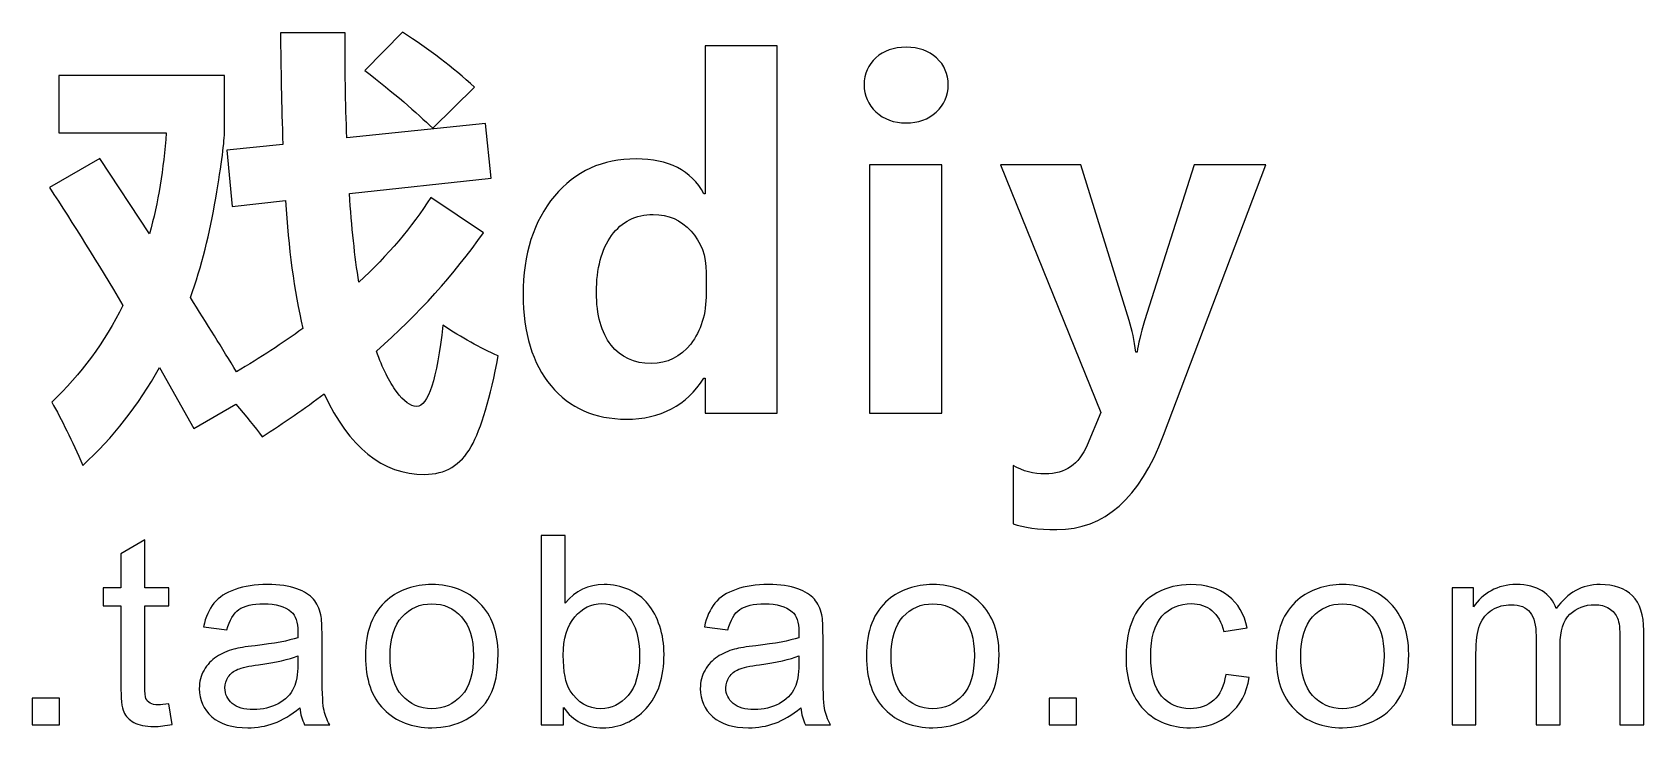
# Model space of a CAD drawing. Header units: centimetres. Extents: x -37.1 to 36.5, y -29.2 to 24.8.
# Drawn here: x 24.18 to 29.69, y -29 to -26.62 of the extents above; entities that cross this region are included whole.
import ezdxf

# ---------------------------------------------------------------- set-up
doc = ezdxf.new("R2010")
doc.units = ezdxf.units.CM
doc.header["$MEASUREMENT"] = 0
doc.layers.add('layer 1', color=7, linetype='Continuous')

msp = doc.modelspace()

# ---------------------------------------------------------------- linework, layer by layer
at = {"layer": 'layer 1', "color": 250}
for points, knots in [([(24.40773, -27.05598), (24.40773, -27.05598), (24.57817, -27.314), (24.57817, -27.314), (24.57817, -27.314), (24.60754, -27.20754), (24.62642, -27.09217), (24.63507, -26.9684), (24.63507, -26.9684), (24.63507, -26.9684), (24.26797, -26.9684), (24.26797, -26.9684), (24.26797, -26.9684), (24.26797, -26.9684), (24.26797, -26.77174), (24.26797, -26.77174), (24.26797, -26.77174), (24.26797, -26.77174), (24.83487, -26.77174), (24.83487, -26.77174), (24.83487, -26.77174), (24.83487, -26.77174), (24.83487, -26.96211), (24.83487, -26.96211), (24.83487, -26.96211), (24.83487, -26.99593), (24.82491, -27.07276), (24.80498, -27.19233), (24.80498, -27.19233), (24.78479, -27.3119), (24.75595, -27.42518), (24.71819, -27.53216), (24.71819, -27.53216), (24.77483, -27.62184), (24.82753, -27.70653), (24.87552, -27.78651), (24.87552, -27.78651), (24.95759, -27.73826), (25.03337, -27.68896), (25.10286, -27.63809), (25.10286, -27.63809), (25.07323, -27.50804), (25.05356, -27.36225), (25.04386, -27.20046), (25.04386, -27.20046), (25.04386, -27.20046), (24.8611, -27.22039), (24.8611, -27.22039), (24.8611, -27.22039), (24.8611, -27.22039), (24.84248, -27.02819), (24.84248, -27.02819), (24.84248, -27.02819), (24.84248, -27.02819), (25.03468, -27.00826), (25.03468, -27.00826), (25.03468, -27.00826), (25.02996, -26.874), (25.02734, -26.74657), (25.02681, -26.62569), (25.02681, -26.62569), (25.02681, -26.62569), (25.24812, -26.62569), (25.24812, -26.62569), (25.24812, -26.62569), (25.24707, -26.74447), (25.24891, -26.86456), (25.25363, -26.98597), (25.25363, -26.98597), (25.25363, -26.98597), (25.72902, -26.93615), (25.72902, -26.93615), (25.72902, -26.93615), (25.72902, -26.93615), (25.74738, -27.12363), (25.74738, -27.12363), (25.74738, -27.12363), (25.74738, -27.12363), (25.26281, -27.1766), (25.26281, -27.1766), (25.26281, -27.1766), (25.26989, -27.29066), (25.28064, -27.39188), (25.29506, -27.47998), (25.29506, -27.47998), (25.39444, -27.38716), (25.47651, -27.2904), (25.54154, -27.18971), (25.54154, -27.18971), (25.54154, -27.18971), (25.72142, -27.31085), (25.72142, -27.31085), (25.72142, -27.31085), (25.62151, -27.45323), (25.49932, -27.58827), (25.35484, -27.71571), (25.35484, -27.71571), (25.37582, -27.77418), (25.3989, -27.82033), (25.42407, -27.85416), (25.42407, -27.85416), (25.44924, -27.88798), (25.47205, -27.90477), (25.49251, -27.90477), (25.49251, -27.90477), (25.53184, -27.90477), (25.56199, -27.81247), (25.58297, -27.62734), (25.58297, -27.62734), (25.64669, -27.66956), (25.70962, -27.70417), (25.77203, -27.73197), (25.77203, -27.73197), (25.74554, -27.87592), (25.71434, -27.9795), (25.6792, -28.04269), (25.6792, -28.04269), (25.6438, -28.10588), (25.59084, -28.13761), (25.52004, -28.13761), (25.52004, -28.13761), (25.37556, -28.13761), (25.26097, -28.04557), (25.17601, -27.86176), (25.17601, -27.86176), (25.10941, -27.91158), (25.03861, -27.96035), (24.96388, -28.0086), (24.96388, -28.0086), (24.93924, -27.97583), (24.90908, -27.93859), (24.87316, -27.89716), (24.87316, -27.89716), (24.87316, -27.89716), (24.73025, -27.98081), (24.73025, -27.98081), (24.73025, -27.98081), (24.73025, -27.98081), (24.61199, -27.77182), (24.61199, -27.77182), (24.61199, -27.77182), (24.54041, -27.90083), (24.45283, -28.01253), (24.34926, -28.10693), (24.34926, -28.10693), (24.31255, -28.02171), (24.27715, -27.9496), (24.24332, -27.89008), (24.24332, -27.89008), (24.34322, -27.79542), (24.42425, -27.68503), (24.48692, -27.55917), (24.48692, -27.55917), (24.40039, -27.41416), (24.31648, -27.27965), (24.23572, -27.15588), (24.23572, -27.15588), (24.23572, -27.15588), (24.40773, -27.05598), (24.40773, -27.05598)], [0, 0, 0, 0, 0.025, 0.025, 0.025, 0.025, 0.05, 0.05, 0.05, 0.05, 0.075, 0.075, 0.075, 0.075, 0.1, 0.1, 0.1, 0.1, 0.125, 0.125, 0.125, 0.125, 0.15, 0.15, 0.15, 0.15, 0.175, 0.175, 0.175, 0.175, 0.2, 0.2, 0.2, 0.2, 0.225, 0.225, 0.225, 0.225, 0.25, 0.25, 0.25, 0.25, 0.275, 0.275, 0.275, 0.275, 0.3, 0.3, 0.3, 0.3, 0.325, 0.325, 0.325, 0.325, 0.35, 0.35, 0.35, 0.35, 0.375, 0.375, 0.375, 0.375, 0.4, 0.4, 0.4, 0.4, 0.425, 0.425, 0.425, 0.425, 0.45, 0.45, 0.45, 0.45, 0.475, 0.475, 0.475, 0.475, 0.5, 0.5, 0.5, 0.5, 0.525, 0.525, 0.525, 0.525, 0.55, 0.55, 0.55, 0.55, 0.575, 0.575, 0.575, 0.575, 0.6, 0.6, 0.6, 0.6, 0.625, 0.625, 0.625, 0.625, 0.65, 0.65, 0.65, 0.65, 0.675, 0.675, 0.675, 0.675, 0.7, 0.7, 0.7, 0.7, 0.725, 0.725, 0.725, 0.725, 0.75, 0.75, 0.75, 0.75, 0.775, 0.775, 0.775, 0.775, 0.8, 0.8, 0.8, 0.8, 0.825, 0.825, 0.825, 0.825, 0.85, 0.85, 0.85, 0.85, 0.875, 0.875, 0.875, 0.875, 0.9, 0.9, 0.9, 0.9, 0.925, 0.925, 0.925, 0.925, 0.95, 0.95, 0.95, 0.95, 0.975, 0.975, 0.975, 0.975, 1, 1, 1, 1]), ([(25.44478, -26.62412), (25.53498, -26.68259), (25.61679, -26.745), (25.69074, -26.8116), (25.69074, -26.8116), (25.69074, -26.8116), (25.54783, -26.95293), (25.54783, -26.95293), (25.54783, -26.95293), (25.49251, -26.89865), (25.41515, -26.83257), (25.31577, -26.7547), (25.31577, -26.7547), (25.31577, -26.7547), (25.44478, -26.62412), (25.44478, -26.62412)], [0, 0, 0, 0, 0.25, 0.25, 0.25, 0.25, 0.5, 0.5, 0.5, 0.5, 0.75, 0.75, 0.75, 0.75, 1, 1, 1, 1]), ([(26.72779, -27.92784), (26.72779, -27.92784), (26.48026, -27.92784), (26.48026, -27.92784), (26.48026, -27.92784), (26.48026, -27.92784), (26.48026, -27.80801), (26.48026, -27.80801), (26.48026, -27.80801), (26.48026, -27.80801), (26.47659, -27.80801), (26.47659, -27.80801), (26.47659, -27.80801), (26.41655, -27.90162), (26.32792, -27.94855), (26.21071, -27.94855), (26.21071, -27.94855), (26.10268, -27.94855), (26.01667, -27.91053), (25.95295, -27.83423), (25.95295, -27.83423), (25.88923, -27.75793), (25.85724, -27.65383), (25.85724, -27.5222), (25.85724, -27.5222), (25.85724, -27.38296), (25.89317, -27.27073), (25.96449, -27.18525), (25.96449, -27.18525), (26.03581, -27.10003), (26.12916, -27.05755), (26.24453, -27.05755), (26.24453, -27.05755), (26.35519, -27.05755), (26.43254, -27.09741), (26.47659, -27.17739), (26.47659, -27.17739), (26.47659, -27.17739), (26.48026, -27.17739), (26.48026, -27.17739), (26.48026, -27.17739), (26.48026, -27.17739), (26.48026, -26.67026), (26.48026, -26.67026), (26.48026, -26.67026), (26.48026, -26.67026), (26.72779, -26.67026), (26.72779, -26.67026), (26.72779, -26.67026), (26.72779, -26.67026), (26.72779, -27.92784), (26.72779, -27.92784)], [0, 0, 0, 0, 0.0769231, 0.0769231, 0.0769231, 0.0769231, 0.1538462, 0.1538462, 0.1538462, 0.1538462, 0.2307692, 0.2307692, 0.2307692, 0.2307692, 0.3076923, 0.3076923, 0.3076923, 0.3076923, 0.3846154, 0.3846154, 0.3846154, 0.3846154, 0.4615385, 0.4615385, 0.4615385, 0.4615385, 0.5384615, 0.5384615, 0.5384615, 0.5384615, 0.6153846, 0.6153846, 0.6153846, 0.6153846, 0.6923077, 0.6923077, 0.6923077, 0.6923077, 0.7692308, 0.7692308, 0.7692308, 0.7692308, 0.8461538, 0.8461538, 0.8461538, 0.8461538, 0.9230769, 0.9230769, 0.9230769, 0.9230769, 1, 1, 1, 1]), ([(27.02499, -26.80399), (27.02499, -26.76597), (27.03836, -26.73529), (27.06537, -26.71143), (27.06537, -26.71143), (27.09211, -26.68757), (27.12646, -26.67577), (27.16868, -26.67577), (27.16868, -26.67577), (27.21168, -26.67577), (27.24629, -26.68783), (27.27304, -26.71222), (27.27304, -26.71222), (27.29979, -26.7366), (27.3129, -26.76702), (27.3129, -26.80399), (27.3129, -26.80399), (27.3129, -26.84123), (27.29952, -26.87243), (27.27225, -26.89734), (27.27225, -26.89734), (27.24525, -26.92225), (27.21063, -26.93458), (27.16868, -26.93458), (27.16868, -26.93458), (27.12699, -26.93458), (27.09264, -26.92199), (27.06563, -26.89682), (27.06563, -26.89682), (27.03836, -26.87191), (27.02499, -26.8407), (27.02499, -26.80399)], [0, 0, 0, 0, 0.125, 0.125, 0.125, 0.125, 0.25, 0.25, 0.25, 0.25, 0.375, 0.375, 0.375, 0.375, 0.5, 0.5, 0.5, 0.5, 0.625, 0.625, 0.625, 0.625, 0.75, 0.75, 0.75, 0.75, 0.875, 0.875, 0.875, 0.875, 1, 1, 1, 1]), ([(27.04334, -27.92784), (27.04334, -27.92784), (27.04334, -27.07827), (27.04334, -27.07827), (27.04334, -27.07827), (27.04334, -27.07827), (27.29061, -27.07827), (27.29061, -27.07827), (27.29061, -27.07827), (27.29061, -27.07827), (27.29061, -27.92784), (27.29061, -27.92784), (27.29061, -27.92784), (27.29061, -27.92784), (27.04334, -27.92784), (27.04334, -27.92784)], [0, 0, 0, 0, 0.25, 0.25, 0.25, 0.25, 0.5, 0.5, 0.5, 0.5, 0.75, 0.75, 0.75, 0.75, 1, 1, 1, 1]), ([(28.40067, -27.07827), (28.40067, -27.07827), (28.05035, -28.00388), (28.05035, -28.00388), (28.05035, -28.00388), (27.9688, -28.2189), (27.84714, -28.32667), (27.68483, -28.32667), (27.68483, -28.32667), (27.62058, -28.32667), (27.57103, -28.31985), (27.53563, -28.30648), (27.53563, -28.30648), (27.53563, -28.30648), (27.53563, -28.10772), (27.53563, -28.10772), (27.53563, -28.10772), (27.56893, -28.1266), (27.60564, -28.13604), (27.64549, -28.13604), (27.64549, -28.13604), (27.71314, -28.13604), (27.76087, -28.10326), (27.7884, -28.03771), (27.7884, -28.03771), (27.7884, -28.03771), (27.83534, -27.92627), (27.83534, -27.92627), (27.83534, -27.92627), (27.83534, -27.92627), (27.49184, -27.07827), (27.49184, -27.07827), (27.49184, -27.07827), (27.49184, -27.07827), (27.7669, -27.07827), (27.7669, -27.07827), (27.7669, -27.07827), (27.7669, -27.07827), (27.93288, -27.61056), (27.93288, -27.61056), (27.93288, -27.61056), (27.94311, -27.64281), (27.95045, -27.679), (27.95517, -27.71886), (27.95517, -27.71886), (27.95517, -27.71886), (27.95963, -27.71886), (27.95963, -27.71886), (27.95963, -27.71886), (27.9633, -27.69185), (27.97169, -27.65619), (27.98506, -27.61214), (27.98506, -27.61214), (27.98506, -27.61214), (28.15471, -27.07827), (28.15471, -27.07827), (28.15471, -27.07827), (28.15471, -27.07827), (28.40067, -27.07827), (28.40067, -27.07827)], [0, 0, 0, 0, 0.0666667, 0.0666667, 0.0666667, 0.0666667, 0.1333333, 0.1333333, 0.1333333, 0.1333333, 0.2, 0.2, 0.2, 0.2, 0.2666667, 0.2666667, 0.2666667, 0.2666667, 0.3333333, 0.3333333, 0.3333333, 0.3333333, 0.4, 0.4, 0.4, 0.4, 0.4666667, 0.4666667, 0.4666667, 0.4666667, 0.5333333, 0.5333333, 0.5333333, 0.5333333, 0.6, 0.6, 0.6, 0.6, 0.6666667, 0.6666667, 0.6666667, 0.6666667, 0.7333333, 0.7333333, 0.7333333, 0.7333333, 0.8, 0.8, 0.8, 0.8, 0.8666667, 0.8666667, 0.8666667, 0.8666667, 0.9333333, 0.9333333, 0.9333333, 0.9333333, 1, 1, 1, 1]), ([(26.4842, -27.44694), (26.4842, -27.38952), (26.46689, -27.34206), (26.43228, -27.30456), (26.43228, -27.30456), (26.39767, -27.2668), (26.35466, -27.24792), (26.30301, -27.24792), (26.30301, -27.24792), (26.24244, -27.24792), (26.19498, -27.27204), (26.16036, -27.31977), (26.16036, -27.31977), (26.12575, -27.36775), (26.10844, -27.43252), (26.10844, -27.51459), (26.10844, -27.51459), (26.10844, -27.59247), (26.12523, -27.65252), (26.15853, -27.69473), (26.15853, -27.69473), (26.19183, -27.73695), (26.23772, -27.75819), (26.29593, -27.75819), (26.29593, -27.75819), (26.35073, -27.75819), (26.39583, -27.7359), (26.43123, -27.69132), (26.43123, -27.69132), (26.46663, -27.64675), (26.4842, -27.5888), (26.4842, -27.51774), (26.4842, -27.51774), (26.4842, -27.51774), (26.4842, -27.44694), (26.4842, -27.44694)], [0, 0, 0, 0, 0.1111111, 0.1111111, 0.1111111, 0.1111111, 0.2222222, 0.2222222, 0.2222222, 0.2222222, 0.3333333, 0.3333333, 0.3333333, 0.3333333, 0.4444444, 0.4444444, 0.4444444, 0.4444444, 0.5555556, 0.5555556, 0.5555556, 0.5555556, 0.6666667, 0.6666667, 0.6666667, 0.6666667, 0.7777778, 0.7777778, 0.7777778, 0.7777778, 0.8888889, 0.8888889, 0.8888889, 0.8888889, 1, 1, 1, 1]), ([(24.64414, -28.92318), (24.64414, -28.92318), (24.65597, -28.99343), (24.65597, -28.99343), (24.65597, -28.99343), (24.63292, -28.9981), (24.61221, -29.00051), (24.59397, -29.00051), (24.59397, -29.00051), (24.56407, -29.00051), (24.54101, -28.99599), (24.52449, -28.98679), (24.52449, -28.98679), (24.50814, -28.97775), (24.49661, -28.96569), (24.48991, -28.95077), (24.48991, -28.95077), (24.48322, -28.936), (24.47978, -28.90464), (24.47978, -28.85701), (24.47978, -28.85701), (24.47978, -28.85701), (24.47978, -28.58719), (24.47978, -28.58719), (24.47978, -28.58719), (24.47978, -28.58719), (24.4195, -28.58719), (24.4195, -28.58719), (24.4195, -28.58719), (24.4195, -28.58719), (24.4195, -28.52539), (24.4195, -28.52539), (24.4195, -28.52539), (24.4195, -28.52539), (24.47978, -28.52539), (24.47978, -28.52539), (24.47978, -28.52539), (24.47978, -28.52539), (24.47978, -28.40918), (24.47978, -28.40918), (24.47978, -28.40918), (24.47978, -28.40918), (24.56157, -28.36154), (24.56157, -28.36154), (24.56157, -28.36154), (24.56157, -28.36154), (24.56157, -28.52539), (24.56157, -28.52539), (24.56157, -28.52539), (24.56157, -28.52539), (24.64414, -28.52539), (24.64414, -28.52539), (24.64414, -28.52539), (24.64414, -28.52539), (24.64414, -28.58719), (24.64414, -28.58719), (24.64414, -28.58719), (24.64414, -28.58719), (24.56157, -28.58719), (24.56157, -28.58719), (24.56157, -28.58719), (24.56157, -28.58719), (24.56157, -28.86138), (24.56157, -28.86138), (24.56157, -28.86138), (24.56157, -28.88414), (24.56297, -28.89861), (24.56578, -28.90509), (24.56578, -28.90509), (24.56874, -28.91158), (24.57341, -28.9167), (24.57995, -28.92062), (24.57995, -28.92062), (24.5865, -28.92439), (24.59585, -28.92635), (24.608, -28.92635), (24.608, -28.92635), (24.61719, -28.92635), (24.62919, -28.92529), (24.64414, -28.92318)], [0, 0, 0, 0, 0.05, 0.05, 0.05, 0.05, 0.1, 0.1, 0.1, 0.1, 0.15, 0.15, 0.15, 0.15, 0.2, 0.2, 0.2, 0.2, 0.25, 0.25, 0.25, 0.25, 0.3, 0.3, 0.3, 0.3, 0.35, 0.35, 0.35, 0.35, 0.4, 0.4, 0.4, 0.4, 0.45, 0.45, 0.45, 0.45, 0.5, 0.5, 0.5, 0.5, 0.55, 0.55, 0.55, 0.55, 0.6, 0.6, 0.6, 0.6, 0.65, 0.65, 0.65, 0.65, 0.7, 0.7, 0.7, 0.7, 0.75, 0.75, 0.75, 0.75, 0.8, 0.8, 0.8, 0.8, 0.85, 0.85, 0.85, 0.85, 0.9, 0.9, 0.9, 0.9, 0.95, 0.95, 0.95, 0.95, 1, 1, 1, 1]), ([(25.99575, -28.99433), (25.99575, -28.99433), (25.91958, -28.99433), (25.91958, -28.99433), (25.91958, -28.99433), (25.91958, -28.99433), (25.91958, -28.34692), (25.91958, -28.34692), (25.91958, -28.34692), (25.91958, -28.34692), (26.00168, -28.34692), (26.00168, -28.34692), (26.00168, -28.34692), (26.00168, -28.34692), (26.00168, -28.57785), (26.00168, -28.57785), (26.00168, -28.57785), (26.03641, -28.53579), (26.08065, -28.51469), (26.1344, -28.51469), (26.1344, -28.51469), (26.1643, -28.51469), (26.19251, -28.52057), (26.21914, -28.53218), (26.21914, -28.53218), (26.24578, -28.54378), (26.26759, -28.56021), (26.28488, -28.58117), (26.28488, -28.58117), (26.30202, -28.60227), (26.31558, -28.62759), (26.32523, -28.65744), (26.32523, -28.65744), (26.33505, -28.68713), (26.33987, -28.71894), (26.33987, -28.7527), (26.33987, -28.7527), (26.33987, -28.83319), (26.31931, -28.8953), (26.27818, -28.93916), (26.27818, -28.93916), (26.23722, -28.98302), (26.18783, -29.00488), (26.13034, -29.00488), (26.13034, -29.00488), (26.07317, -29.00488), (26.02831, -28.98182), (25.99575, -28.93554), (25.99575, -28.93554), (25.99575, -28.93554), (25.99575, -28.99433), (25.99575, -28.99433)], [0, 0, 0, 0, 0.0769231, 0.0769231, 0.0769231, 0.0769231, 0.1538462, 0.1538462, 0.1538462, 0.1538462, 0.2307692, 0.2307692, 0.2307692, 0.2307692, 0.3076923, 0.3076923, 0.3076923, 0.3076923, 0.3846154, 0.3846154, 0.3846154, 0.3846154, 0.4615385, 0.4615385, 0.4615385, 0.4615385, 0.5384615, 0.5384615, 0.5384615, 0.5384615, 0.6153846, 0.6153846, 0.6153846, 0.6153846, 0.6923077, 0.6923077, 0.6923077, 0.6923077, 0.7692308, 0.7692308, 0.7692308, 0.7692308, 0.8461538, 0.8461538, 0.8461538, 0.8461538, 0.9230769, 0.9230769, 0.9230769, 0.9230769, 1, 1, 1, 1]), ([(25.09271, -28.93645), (25.06218, -28.96147), (25.03289, -28.97911), (25.00485, -28.98951), (25.00485, -28.98951), (24.97666, -28.99976), (24.94643, -29.00488), (24.91418, -29.00488), (24.91418, -29.00488), (24.86091, -29.00488), (24.82009, -28.99237), (24.79142, -28.9672), (24.79142, -28.9672), (24.76292, -28.94202), (24.74859, -28.90977), (24.74859, -28.87073), (24.74859, -28.87073), (24.74859, -28.84766), (24.75388, -28.82671), (24.76479, -28.80772), (24.76479, -28.80772), (24.77554, -28.78873), (24.78971, -28.7735), (24.80716, -28.76205), (24.80716, -28.76205), (24.82476, -28.75059), (24.84439, -28.74185), (24.86636, -28.73597), (24.86636, -28.73597), (24.8824, -28.7319), (24.90671, -28.72783), (24.93926, -28.72406), (24.93926, -28.72406), (25.00563, -28.71637), (25.05454, -28.70733), (25.08585, -28.69663), (25.08585, -28.69663), (25.08616, -28.68578), (25.08632, -28.67884), (25.08632, -28.67598), (25.08632, -28.67598), (25.08632, -28.64357), (25.07854, -28.62066), (25.06295, -28.60754), (25.06295, -28.60754), (25.04208, -28.58946), (25.01077, -28.58056), (24.96948, -28.58056), (24.96948, -28.58056), (24.93085, -28.58056), (24.90234, -28.58704), (24.88381, -28.60016), (24.88381, -28.60016), (24.86542, -28.61327), (24.85187, -28.63649), (24.84299, -28.6698), (24.84299, -28.6698), (24.84299, -28.6698), (24.76277, -28.6591), (24.76277, -28.6591), (24.76277, -28.6591), (24.77008, -28.62593), (24.78208, -28.59895), (24.79875, -28.5786), (24.79875, -28.5786), (24.81541, -28.5581), (24.83972, -28.54228), (24.87134, -28.53127), (24.87134, -28.53127), (24.90297, -28.52027), (24.93957, -28.51469), (24.98133, -28.51469), (24.98133, -28.51469), (25.02276, -28.51469), (25.05626, -28.51951), (25.08211, -28.52886), (25.08211, -28.52886), (25.10798, -28.53836), (25.12698, -28.55011), (25.13929, -28.56443), (25.13929, -28.56443), (25.15144, -28.57875), (25.15985, -28.59669), (25.16483, -28.61855), (25.16483, -28.61855), (25.16749, -28.63211), (25.16888, -28.65653), (25.16888, -28.6918), (25.16888, -28.6918), (25.16888, -28.6918), (25.16888, -28.79777), (25.16888, -28.79777), (25.16888, -28.79777), (25.16888, -28.87178), (25.1706, -28.91851), (25.17419, -28.93796), (25.17419, -28.93796), (25.17761, -28.95755), (25.18462, -28.97639), (25.19491, -28.99433), (25.19491, -28.99433), (25.19491, -28.99433), (25.10907, -28.99433), (25.10907, -28.99433), (25.10907, -28.99433), (25.10065, -28.9779), (25.09504, -28.95861), (25.09271, -28.93645)], [0, 0, 0, 0, 0.037037, 0.037037, 0.037037, 0.037037, 0.0740741, 0.0740741, 0.0740741, 0.0740741, 0.1111111, 0.1111111, 0.1111111, 0.1111111, 0.1481481, 0.1481481, 0.1481481, 0.1481481, 0.1851852, 0.1851852, 0.1851852, 0.1851852, 0.2222222, 0.2222222, 0.2222222, 0.2222222, 0.2592593, 0.2592593, 0.2592593, 0.2592593, 0.2962963, 0.2962963, 0.2962963, 0.2962963, 0.3333333, 0.3333333, 0.3333333, 0.3333333, 0.3703704, 0.3703704, 0.3703704, 0.3703704, 0.4074074, 0.4074074, 0.4074074, 0.4074074, 0.4444444, 0.4444444, 0.4444444, 0.4444444, 0.4814815, 0.4814815, 0.4814815, 0.4814815, 0.5185185, 0.5185185, 0.5185185, 0.5185185, 0.5555556, 0.5555556, 0.5555556, 0.5555556, 0.5925926, 0.5925926, 0.5925926, 0.5925926, 0.6296296, 0.6296296, 0.6296296, 0.6296296, 0.6666667, 0.6666667, 0.6666667, 0.6666667, 0.7037037, 0.7037037, 0.7037037, 0.7037037, 0.7407407, 0.7407407, 0.7407407, 0.7407407, 0.7777778, 0.7777778, 0.7777778, 0.7777778, 0.8148148, 0.8148148, 0.8148148, 0.8148148, 0.8518519, 0.8518519, 0.8518519, 0.8518519, 0.8888889, 0.8888889, 0.8888889, 0.8888889, 0.9259259, 0.9259259, 0.9259259, 0.9259259, 0.962963, 0.962963, 0.962963, 0.962963, 1, 1, 1, 1]), ([(25.31757, -28.75979), (25.31757, -28.67296), (25.34248, -28.6086), (25.39249, -28.56685), (25.39249, -28.56685), (25.43409, -28.53218), (25.48488, -28.51469), (25.54485, -28.51469), (25.54485, -28.51469), (25.61152, -28.51469), (25.66605, -28.53579), (25.70827, -28.57815), (25.70827, -28.57815), (25.75064, -28.62036), (25.77167, -28.67869), (25.77167, -28.75315), (25.77167, -28.75315), (25.77167, -28.8136), (25.76232, -28.86108), (25.74363, -28.8956), (25.74363, -28.8956), (25.72494, -28.93027), (25.69767, -28.9571), (25.662, -28.97624), (25.662, -28.97624), (25.62616, -28.99539), (25.58722, -29.00488), (25.54485, -29.00488), (25.54485, -29.00488), (25.47708, -29.00488), (25.42225, -28.98393), (25.38034, -28.94172), (25.38034, -28.94172), (25.33843, -28.89967), (25.31757, -28.83907), (25.31757, -28.75979)], [0, 0, 0, 0, 0.1111111, 0.1111111, 0.1111111, 0.1111111, 0.2222222, 0.2222222, 0.2222222, 0.2222222, 0.3333333, 0.3333333, 0.3333333, 0.3333333, 0.4444444, 0.4444444, 0.4444444, 0.4444444, 0.5555556, 0.5555556, 0.5555556, 0.5555556, 0.6666667, 0.6666667, 0.6666667, 0.6666667, 0.7777778, 0.7777778, 0.7777778, 0.7777778, 0.8888889, 0.8888889, 0.8888889, 0.8888889, 1, 1, 1, 1]), ([(26.80807, -28.93645), (26.77754, -28.96147), (26.74825, -28.97911), (26.72021, -28.98951), (26.72021, -28.98951), (26.69202, -28.99976), (26.66179, -29.00488), (26.62954, -29.00488), (26.62954, -29.00488), (26.57627, -29.00488), (26.53545, -28.99237), (26.50678, -28.9672), (26.50678, -28.9672), (26.47828, -28.94202), (26.46395, -28.90977), (26.46395, -28.87073), (26.46395, -28.87073), (26.46395, -28.84766), (26.46924, -28.82671), (26.48015, -28.80772), (26.48015, -28.80772), (26.4909, -28.78873), (26.50507, -28.7735), (26.52252, -28.76205), (26.52252, -28.76205), (26.54012, -28.75059), (26.55975, -28.74185), (26.58172, -28.73597), (26.58172, -28.73597), (26.59776, -28.7319), (26.62207, -28.72783), (26.65462, -28.72406), (26.65462, -28.72406), (26.72099, -28.71637), (26.7699, -28.70733), (26.80121, -28.69663), (26.80121, -28.69663), (26.80152, -28.68578), (26.80168, -28.67884), (26.80168, -28.67598), (26.80168, -28.67598), (26.80168, -28.64357), (26.7939, -28.62066), (26.77831, -28.60754), (26.77831, -28.60754), (26.75744, -28.58946), (26.72613, -28.58056), (26.68484, -28.58056), (26.68484, -28.58056), (26.64621, -28.58056), (26.6177, -28.58704), (26.59917, -28.60016), (26.59917, -28.60016), (26.58078, -28.61327), (26.56723, -28.63649), (26.55835, -28.6698), (26.55835, -28.6698), (26.55835, -28.6698), (26.47813, -28.6591), (26.47813, -28.6591), (26.47813, -28.6591), (26.48544, -28.62593), (26.49744, -28.59895), (26.51411, -28.5786), (26.51411, -28.5786), (26.53077, -28.5581), (26.55508, -28.54228), (26.5867, -28.53127), (26.5867, -28.53127), (26.61833, -28.52027), (26.65493, -28.51469), (26.69669, -28.51469), (26.69669, -28.51469), (26.73812, -28.51469), (26.77162, -28.51951), (26.79747, -28.52886), (26.79747, -28.52886), (26.82334, -28.53836), (26.84234, -28.55011), (26.85465, -28.56443), (26.85465, -28.56443), (26.8668, -28.57875), (26.87521, -28.59669), (26.88019, -28.61855), (26.88019, -28.61855), (26.88285, -28.63211), (26.88424, -28.65653), (26.88424, -28.6918), (26.88424, -28.6918), (26.88424, -28.6918), (26.88424, -28.79777), (26.88424, -28.79777), (26.88424, -28.79777), (26.88424, -28.87178), (26.88596, -28.91851), (26.88955, -28.93796), (26.88955, -28.93796), (26.89297, -28.95755), (26.89998, -28.97639), (26.91027, -28.99433), (26.91027, -28.99433), (26.91027, -28.99433), (26.82443, -28.99433), (26.82443, -28.99433), (26.82443, -28.99433), (26.81601, -28.9779), (26.8104, -28.95861), (26.80807, -28.93645)], [0, 0, 0, 0, 0.037037, 0.037037, 0.037037, 0.037037, 0.0740741, 0.0740741, 0.0740741, 0.0740741, 0.1111111, 0.1111111, 0.1111111, 0.1111111, 0.1481481, 0.1481481, 0.1481481, 0.1481481, 0.1851852, 0.1851852, 0.1851852, 0.1851852, 0.2222222, 0.2222222, 0.2222222, 0.2222222, 0.2592593, 0.2592593, 0.2592593, 0.2592593, 0.2962963, 0.2962963, 0.2962963, 0.2962963, 0.3333333, 0.3333333, 0.3333333, 0.3333333, 0.3703704, 0.3703704, 0.3703704, 0.3703704, 0.4074074, 0.4074074, 0.4074074, 0.4074074, 0.4444444, 0.4444444, 0.4444444, 0.4444444, 0.4814815, 0.4814815, 0.4814815, 0.4814815, 0.5185185, 0.5185185, 0.5185185, 0.5185185, 0.5555556, 0.5555556, 0.5555556, 0.5555556, 0.5925926, 0.5925926, 0.5925926, 0.5925926, 0.6296296, 0.6296296, 0.6296296, 0.6296296, 0.6666667, 0.6666667, 0.6666667, 0.6666667, 0.7037037, 0.7037037, 0.7037037, 0.7037037, 0.7407407, 0.7407407, 0.7407407, 0.7407407, 0.7777778, 0.7777778, 0.7777778, 0.7777778, 0.8148148, 0.8148148, 0.8148148, 0.8148148, 0.8518519, 0.8518519, 0.8518519, 0.8518519, 0.8888889, 0.8888889, 0.8888889, 0.8888889, 0.9259259, 0.9259259, 0.9259259, 0.9259259, 0.962963, 0.962963, 0.962963, 0.962963, 1, 1, 1, 1]), ([(27.03293, -28.75979), (27.03293, -28.67296), (27.05784, -28.6086), (27.10785, -28.56685), (27.10785, -28.56685), (27.14945, -28.53218), (27.20024, -28.51469), (27.26021, -28.51469), (27.26021, -28.51469), (27.32688, -28.51469), (27.38141, -28.53579), (27.42363, -28.57815), (27.42363, -28.57815), (27.466, -28.62036), (27.48703, -28.67869), (27.48703, -28.75315), (27.48703, -28.75315), (27.48703, -28.8136), (27.47768, -28.86108), (27.45899, -28.8956), (27.45899, -28.8956), (27.4403, -28.93027), (27.41303, -28.9571), (27.37736, -28.97624), (27.37736, -28.97624), (27.34152, -28.99539), (27.30258, -29.00488), (27.26021, -29.00488), (27.26021, -29.00488), (27.19244, -29.00488), (27.13761, -28.98393), (27.0957, -28.94172), (27.0957, -28.94172), (27.05379, -28.89967), (27.03293, -28.83907), (27.03293, -28.75979)], [0, 0, 0, 0, 0.1111111, 0.1111111, 0.1111111, 0.1111111, 0.2222222, 0.2222222, 0.2222222, 0.2222222, 0.3333333, 0.3333333, 0.3333333, 0.3333333, 0.4444444, 0.4444444, 0.4444444, 0.4444444, 0.5555556, 0.5555556, 0.5555556, 0.5555556, 0.6666667, 0.6666667, 0.6666667, 0.6666667, 0.7777778, 0.7777778, 0.7777778, 0.7777778, 0.8888889, 0.8888889, 0.8888889, 0.8888889, 1, 1, 1, 1]), ([(28.26328, -28.82249), (28.26328, -28.82249), (28.34397, -28.83274), (28.34397, -28.83274), (28.34397, -28.83274), (28.33525, -28.88655), (28.31267, -28.92876), (28.27621, -28.95921), (28.27621, -28.95921), (28.23991, -28.98966), (28.1952, -29.00488), (28.14223, -29.00488), (28.14223, -29.00488), (28.07603, -29.00488), (28.0226, -28.98393), (27.98241, -28.94202), (27.98241, -28.94202), (27.94206, -28.90012), (27.9218, -28.83998), (27.9218, -28.7616), (27.9218, -28.7616), (27.9218, -28.71095), (27.93053, -28.66663), (27.94782, -28.62865), (27.94782, -28.62865), (27.96527, -28.59066), (27.99159, -28.56217), (28.02711, -28.54318), (28.02711, -28.54318), (28.06248, -28.52419), (28.10111, -28.51469), (28.1427, -28.51469), (28.1427, -28.51469), (28.19536, -28.51469), (28.23851, -28.52765), (28.27184, -28.55343), (28.27184, -28.55343), (28.30534, -28.57921), (28.32684, -28.61568), (28.33634, -28.66317), (28.33634, -28.66317), (28.33634, -28.66317), (28.25642, -28.67507), (28.25642, -28.67507), (28.25642, -28.67507), (28.24879, -28.64357), (28.23539, -28.6199), (28.21608, -28.60393), (28.21608, -28.60393), (28.19676, -28.5881), (28.17339, -28.58011), (28.14598, -28.58011), (28.14598, -28.58011), (28.10453, -28.58011), (28.07089, -28.59443), (28.04502, -28.62322), (28.04502, -28.62322), (28.01917, -28.65186), (28.00624, -28.69723), (28.00624, -28.75933), (28.00624, -28.75933), (28.00624, -28.82234), (28.0187, -28.86816), (28.04378, -28.8968), (28.04378, -28.8968), (28.06871, -28.92529), (28.10127, -28.93961), (28.14146, -28.93961), (28.14146, -28.93961), (28.1737, -28.93961), (28.2005, -28.92997), (28.22215, -28.91082), (28.22215, -28.91082), (28.24381, -28.89168), (28.25752, -28.86229), (28.26328, -28.82249)], [0, 0, 0, 0, 0.0526316, 0.0526316, 0.0526316, 0.0526316, 0.1052632, 0.1052632, 0.1052632, 0.1052632, 0.1578947, 0.1578947, 0.1578947, 0.1578947, 0.2105263, 0.2105263, 0.2105263, 0.2105263, 0.2631579, 0.2631579, 0.2631579, 0.2631579, 0.3157895, 0.3157895, 0.3157895, 0.3157895, 0.3684211, 0.3684211, 0.3684211, 0.3684211, 0.4210526, 0.4210526, 0.4210526, 0.4210526, 0.4736842, 0.4736842, 0.4736842, 0.4736842, 0.5263158, 0.5263158, 0.5263158, 0.5263158, 0.5789474, 0.5789474, 0.5789474, 0.5789474, 0.6315789, 0.6315789, 0.6315789, 0.6315789, 0.6842105, 0.6842105, 0.6842105, 0.6842105, 0.7368421, 0.7368421, 0.7368421, 0.7368421, 0.7894737, 0.7894737, 0.7894737, 0.7894737, 0.8421053, 0.8421053, 0.8421053, 0.8421053, 0.8947368, 0.8947368, 0.8947368, 0.8947368, 0.9473684, 0.9473684, 0.9473684, 0.9473684, 1, 1, 1, 1]), ([(28.43564, -28.75979), (28.43564, -28.67296), (28.46055, -28.6086), (28.51056, -28.56685), (28.51056, -28.56685), (28.55216, -28.53218), (28.60295, -28.51469), (28.66292, -28.51469), (28.66292, -28.51469), (28.72959, -28.51469), (28.78412, -28.53579), (28.82634, -28.57815), (28.82634, -28.57815), (28.86871, -28.62036), (28.88974, -28.67869), (28.88974, -28.75315), (28.88974, -28.75315), (28.88974, -28.8136), (28.88039, -28.86108), (28.8617, -28.8956), (28.8617, -28.8956), (28.84301, -28.93027), (28.81574, -28.9571), (28.78007, -28.97624), (28.78007, -28.97624), (28.74423, -28.99539), (28.70529, -29.00488), (28.66292, -29.00488), (28.66292, -29.00488), (28.59515, -29.00488), (28.54032, -28.98393), (28.49841, -28.94172), (28.49841, -28.94172), (28.4565, -28.89967), (28.43564, -28.83907), (28.43564, -28.75979)], [0, 0, 0, 0, 0.1111111, 0.1111111, 0.1111111, 0.1111111, 0.2222222, 0.2222222, 0.2222222, 0.2222222, 0.3333333, 0.3333333, 0.3333333, 0.3333333, 0.4444444, 0.4444444, 0.4444444, 0.4444444, 0.5555556, 0.5555556, 0.5555556, 0.5555556, 0.6666667, 0.6666667, 0.6666667, 0.6666667, 0.7777778, 0.7777778, 0.7777778, 0.7777778, 0.8888889, 0.8888889, 0.8888889, 0.8888889, 1, 1, 1, 1]), ([(29.03811, -28.99433), (29.03811, -28.99433), (29.03811, -28.52539), (29.03811, -28.52539), (29.03811, -28.52539), (29.03811, -28.52539), (29.11149, -28.52539), (29.11149, -28.52539), (29.11149, -28.52539), (29.11149, -28.52539), (29.11149, -28.59111), (29.11149, -28.59111), (29.11149, -28.59111), (29.12675, -28.5682), (29.147, -28.54966), (29.17224, -28.53579), (29.17224, -28.53579), (29.19747, -28.52178), (29.2263, -28.51469), (29.25854, -28.51469), (29.25854, -28.51469), (29.29437, -28.51469), (29.32382, -28.52193), (29.34672, -28.5364), (29.34672, -28.5364), (29.36978, -28.55087), (29.38597, -28.57092), (29.39532, -28.59684), (29.39532, -28.59684), (29.4338, -28.54213), (29.48365, -28.51469), (29.54502, -28.51469), (29.54502, -28.51469), (29.59316, -28.51469), (29.63008, -28.52765), (29.65595, -28.55343), (29.65595, -28.55343), (29.68181, -28.57921), (29.69474, -28.61885), (29.69474, -28.67236), (29.69474, -28.67236), (29.69474, -28.67236), (29.69474, -28.99433), (29.69474, -28.99433), (29.69474, -28.99433), (29.69474, -28.99433), (29.6131, -28.99433), (29.6131, -28.99433), (29.6131, -28.99433), (29.6131, -28.99433), (29.6131, -28.69889), (29.6131, -28.69889), (29.6131, -28.69889), (29.6131, -28.66708), (29.61045, -28.64417), (29.60516, -28.63015), (29.60516, -28.63015), (29.59971, -28.61629), (29.59005, -28.60498), (29.57618, -28.59639), (29.57618, -28.59639), (29.56216, -28.58795), (29.54566, -28.58358), (29.5268, -28.58358), (29.5268, -28.58358), (29.49269, -28.58358), (29.46449, -28.59458), (29.4419, -28.61659), (29.4419, -28.61659), (29.41947, -28.63844), (29.4081, -28.67357), (29.4081, -28.7218), (29.4081, -28.7218), (29.4081, -28.7218), (29.4081, -28.99433), (29.4081, -28.99433), (29.4081, -28.99433), (29.4081, -28.99433), (29.326, -28.99433), (29.326, -28.99433), (29.326, -28.99433), (29.326, -28.99433), (29.326, -28.68969), (29.326, -28.68969), (29.326, -28.68969), (29.326, -28.65427), (29.3193, -28.62774), (29.3059, -28.61011), (29.3059, -28.61011), (29.2925, -28.59247), (29.2707, -28.58358), (29.24016, -28.58358), (29.24016, -28.58358), (29.21711, -28.58358), (29.19576, -28.58946), (29.17613, -28.60136), (29.17613, -28.60136), (29.15651, -28.61312), (29.14217, -28.6303), (29.13345, -28.65292), (29.13345, -28.65292), (29.12457, -28.67568), (29.12021, -28.70839), (29.12021, -28.75104), (29.12021, -28.75104), (29.12021, -28.75104), (29.12021, -28.99433), (29.12021, -28.99433), (29.12021, -28.99433), (29.12021, -28.99433), (29.03811, -28.99433), (29.03811, -28.99433)], [0, 0, 0, 0, 0.0357143, 0.0357143, 0.0357143, 0.0357143, 0.0714286, 0.0714286, 0.0714286, 0.0714286, 0.1071429, 0.1071429, 0.1071429, 0.1071429, 0.1428571, 0.1428571, 0.1428571, 0.1428571, 0.1785714, 0.1785714, 0.1785714, 0.1785714, 0.2142857, 0.2142857, 0.2142857, 0.2142857, 0.25, 0.25, 0.25, 0.25, 0.2857143, 0.2857143, 0.2857143, 0.2857143, 0.3214286, 0.3214286, 0.3214286, 0.3214286, 0.3571429, 0.3571429, 0.3571429, 0.3571429, 0.3928571, 0.3928571, 0.3928571, 0.3928571, 0.4285714, 0.4285714, 0.4285714, 0.4285714, 0.4642857, 0.4642857, 0.4642857, 0.4642857, 0.5, 0.5, 0.5, 0.5, 0.5357143, 0.5357143, 0.5357143, 0.5357143, 0.5714286, 0.5714286, 0.5714286, 0.5714286, 0.6071429, 0.6071429, 0.6071429, 0.6071429, 0.6428571, 0.6428571, 0.6428571, 0.6428571, 0.6785714, 0.6785714, 0.6785714, 0.6785714, 0.7142857, 0.7142857, 0.7142857, 0.7142857, 0.75, 0.75, 0.75, 0.75, 0.7857143, 0.7857143, 0.7857143, 0.7857143, 0.8214286, 0.8214286, 0.8214286, 0.8214286, 0.8571429, 0.8571429, 0.8571429, 0.8571429, 0.8928571, 0.8928571, 0.8928571, 0.8928571, 0.9285714, 0.9285714, 0.9285714, 0.9285714, 0.9642857, 0.9642857, 0.9642857, 0.9642857, 1, 1, 1, 1]), ([(25.40199, -28.75979), (25.40199, -28.81993), (25.41555, -28.86485), (25.44266, -28.89469), (25.44266, -28.89469), (25.46976, -28.92469), (25.50388, -28.93961), (25.54485, -28.93961), (25.54485, -28.93961), (25.58566, -28.93961), (25.61962, -28.92454), (25.64673, -28.89454), (25.64673, -28.89454), (25.67368, -28.86455), (25.68723, -28.81872), (25.68723, -28.75722), (25.68723, -28.75722), (25.68723, -28.69919), (25.67368, -28.65518), (25.64642, -28.62533), (25.64642, -28.62533), (25.61916, -28.59549), (25.58535, -28.58056), (25.54485, -28.58056), (25.54485, -28.58056), (25.50388, -28.58056), (25.46976, -28.59549), (25.44266, -28.62518), (25.44266, -28.62518), (25.41555, -28.65487), (25.40199, -28.69979), (25.40199, -28.75979)], [0, 0, 0, 0, 0.125, 0.125, 0.125, 0.125, 0.25, 0.25, 0.25, 0.25, 0.375, 0.375, 0.375, 0.375, 0.5, 0.5, 0.5, 0.5, 0.625, 0.625, 0.625, 0.625, 0.75, 0.75, 0.75, 0.75, 0.875, 0.875, 0.875, 0.875, 1, 1, 1, 1]), ([(25.99481, -28.75632), (25.99481, -28.81254), (26.00276, -28.85309), (26.0185, -28.87811), (26.0185, -28.87811), (26.04436, -28.91911), (26.0794, -28.93961), (26.12349, -28.93961), (26.12349, -28.93961), (26.15948, -28.93961), (26.19048, -28.92454), (26.21665, -28.89424), (26.21665, -28.89424), (26.24282, -28.86409), (26.25591, -28.81918), (26.25591, -28.75933), (26.25591, -28.75933), (26.25591, -28.69814), (26.24329, -28.65292), (26.21821, -28.62382), (26.21821, -28.62382), (26.19313, -28.59473), (26.16275, -28.58011), (26.12723, -28.58011), (26.12723, -28.58011), (26.09125, -28.58011), (26.06024, -28.59518), (26.03408, -28.62533), (26.03408, -28.62533), (26.00791, -28.65548), (25.99481, -28.69919), (25.99481, -28.75632)], [0, 0, 0, 0, 0.125, 0.125, 0.125, 0.125, 0.25, 0.25, 0.25, 0.25, 0.375, 0.375, 0.375, 0.375, 0.5, 0.5, 0.5, 0.5, 0.625, 0.625, 0.625, 0.625, 0.75, 0.75, 0.75, 0.75, 0.875, 0.875, 0.875, 0.875, 1, 1, 1, 1]), ([(27.11735, -28.75979), (27.11735, -28.81993), (27.13091, -28.86485), (27.15802, -28.89469), (27.15802, -28.89469), (27.18512, -28.92469), (27.21924, -28.93961), (27.26021, -28.93961), (27.26021, -28.93961), (27.30102, -28.93961), (27.33498, -28.92454), (27.36209, -28.89454), (27.36209, -28.89454), (27.38904, -28.86455), (27.40259, -28.81872), (27.40259, -28.75722), (27.40259, -28.75722), (27.40259, -28.69919), (27.38904, -28.65518), (27.36178, -28.62533), (27.36178, -28.62533), (27.33452, -28.59549), (27.30071, -28.58056), (27.26021, -28.58056), (27.26021, -28.58056), (27.21924, -28.58056), (27.18512, -28.59549), (27.15802, -28.62518), (27.15802, -28.62518), (27.13091, -28.65487), (27.11735, -28.69979), (27.11735, -28.75979)], [0, 0, 0, 0, 0.125, 0.125, 0.125, 0.125, 0.25, 0.25, 0.25, 0.25, 0.375, 0.375, 0.375, 0.375, 0.5, 0.5, 0.5, 0.5, 0.625, 0.625, 0.625, 0.625, 0.75, 0.75, 0.75, 0.75, 0.875, 0.875, 0.875, 0.875, 1, 1, 1, 1]), ([(28.52006, -28.75979), (28.52006, -28.81993), (28.53362, -28.86485), (28.56073, -28.89469), (28.56073, -28.89469), (28.58783, -28.92469), (28.62195, -28.93961), (28.66292, -28.93961), (28.66292, -28.93961), (28.70373, -28.93961), (28.73769, -28.92454), (28.7648, -28.89454), (28.7648, -28.89454), (28.79175, -28.86455), (28.8053, -28.81872), (28.8053, -28.75722), (28.8053, -28.75722), (28.8053, -28.69919), (28.79175, -28.65518), (28.76449, -28.62533), (28.76449, -28.62533), (28.73723, -28.59549), (28.70342, -28.58056), (28.66292, -28.58056), (28.66292, -28.58056), (28.62195, -28.58056), (28.58783, -28.59549), (28.56073, -28.62518), (28.56073, -28.62518), (28.53362, -28.65487), (28.52006, -28.69979), (28.52006, -28.75979)], [0, 0, 0, 0, 0.125, 0.125, 0.125, 0.125, 0.25, 0.25, 0.25, 0.25, 0.375, 0.375, 0.375, 0.375, 0.5, 0.5, 0.5, 0.5, 0.625, 0.625, 0.625, 0.625, 0.75, 0.75, 0.75, 0.75, 0.875, 0.875, 0.875, 0.875, 1, 1, 1, 1]), ([(25.08585, -28.75888), (25.05595, -28.77079), (25.01124, -28.78074), (24.95173, -28.78903), (24.95173, -28.78903), (24.91792, -28.7937), (24.89394, -28.79898), (24.88007, -28.80486), (24.88007, -28.80486), (24.86604, -28.81073), (24.85514, -28.81933), (24.84767, -28.83078), (24.84767, -28.83078), (24.84003, -28.84209), (24.83613, -28.8546), (24.83613, -28.86847), (24.83613, -28.86847), (24.83613, -28.88972), (24.84455, -28.90736), (24.86106, -28.92152), (24.86106, -28.92152), (24.87758, -28.93554), (24.90187, -28.94263), (24.93381, -28.94263), (24.93381, -28.94263), (24.96543, -28.94263), (24.99364, -28.936), (25.01824, -28.92258), (25.01824, -28.92258), (25.04286, -28.90916), (25.06108, -28.89078), (25.07262, -28.86756), (25.07262, -28.86756), (25.08149, -28.84962), (25.08585, -28.8231), (25.08585, -28.78812), (25.08585, -28.78812), (25.08585, -28.78812), (25.08585, -28.75888), (25.08585, -28.75888)], [0, 0, 0, 0, 0.1, 0.1, 0.1, 0.1, 0.2, 0.2, 0.2, 0.2, 0.3, 0.3, 0.3, 0.3, 0.4, 0.4, 0.4, 0.4, 0.5, 0.5, 0.5, 0.5, 0.6, 0.6, 0.6, 0.6, 0.7, 0.7, 0.7, 0.7, 0.8, 0.8, 0.8, 0.8, 0.9, 0.9, 0.9, 0.9, 1, 1, 1, 1]), ([(26.80121, -28.75888), (26.77131, -28.77079), (26.7266, -28.78074), (26.66709, -28.78903), (26.66709, -28.78903), (26.63328, -28.7937), (26.6093, -28.79898), (26.59543, -28.80486), (26.59543, -28.80486), (26.5814, -28.81073), (26.5705, -28.81933), (26.56303, -28.83078), (26.56303, -28.83078), (26.55539, -28.84209), (26.55149, -28.8546), (26.55149, -28.86847), (26.55149, -28.86847), (26.55149, -28.88972), (26.55991, -28.90736), (26.57642, -28.92152), (26.57642, -28.92152), (26.59294, -28.93554), (26.61723, -28.94263), (26.64917, -28.94263), (26.64917, -28.94263), (26.68079, -28.94263), (26.709, -28.936), (26.7336, -28.92258), (26.7336, -28.92258), (26.75822, -28.90916), (26.77644, -28.89078), (26.78798, -28.86756), (26.78798, -28.86756), (26.79685, -28.84962), (26.80121, -28.8231), (26.80121, -28.78812), (26.80121, -28.78812), (26.80121, -28.78812), (26.80121, -28.75888), (26.80121, -28.75888)], [0, 0, 0, 0, 0.1, 0.1, 0.1, 0.1, 0.2, 0.2, 0.2, 0.2, 0.3, 0.3, 0.3, 0.3, 0.4, 0.4, 0.4, 0.4, 0.5, 0.5, 0.5, 0.5, 0.6, 0.6, 0.6, 0.6, 0.7, 0.7, 0.7, 0.7, 0.8, 0.8, 0.8, 0.8, 0.9, 0.9, 0.9, 0.9, 1, 1, 1, 1]), ([(24.1764, -28.99433), (24.1764, -28.99433), (24.1764, -28.90374), (24.1764, -28.90374), (24.1764, -28.90374), (24.1764, -28.90374), (24.27003, -28.90374), (24.27003, -28.90374), (24.27003, -28.90374), (24.27003, -28.90374), (24.27003, -28.99433), (24.27003, -28.99433), (24.27003, -28.99433), (24.27003, -28.99433), (24.1764, -28.99433), (24.1764, -28.99433)], [0, 0, 0, 0, 0.25, 0.25, 0.25, 0.25, 0.5, 0.5, 0.5, 0.5, 0.75, 0.75, 0.75, 0.75, 1, 1, 1, 1]), ([(27.65861, -28.99433), (27.65861, -28.99433), (27.65861, -28.90374), (27.65861, -28.90374), (27.65861, -28.90374), (27.65861, -28.90374), (27.75224, -28.90374), (27.75224, -28.90374), (27.75224, -28.90374), (27.75224, -28.90374), (27.75224, -28.99433), (27.75224, -28.99433), (27.75224, -28.99433), (27.75224, -28.99433), (27.65861, -28.99433), (27.65861, -28.99433)], [0, 0, 0, 0, 0.25, 0.25, 0.25, 0.25, 0.5, 0.5, 0.5, 0.5, 0.75, 0.75, 0.75, 0.75, 1, 1, 1, 1])]:
    msp.add_open_spline(points, degree=3, knots=knots, dxfattribs=at)

doc.saveas('drawing.dxf')
